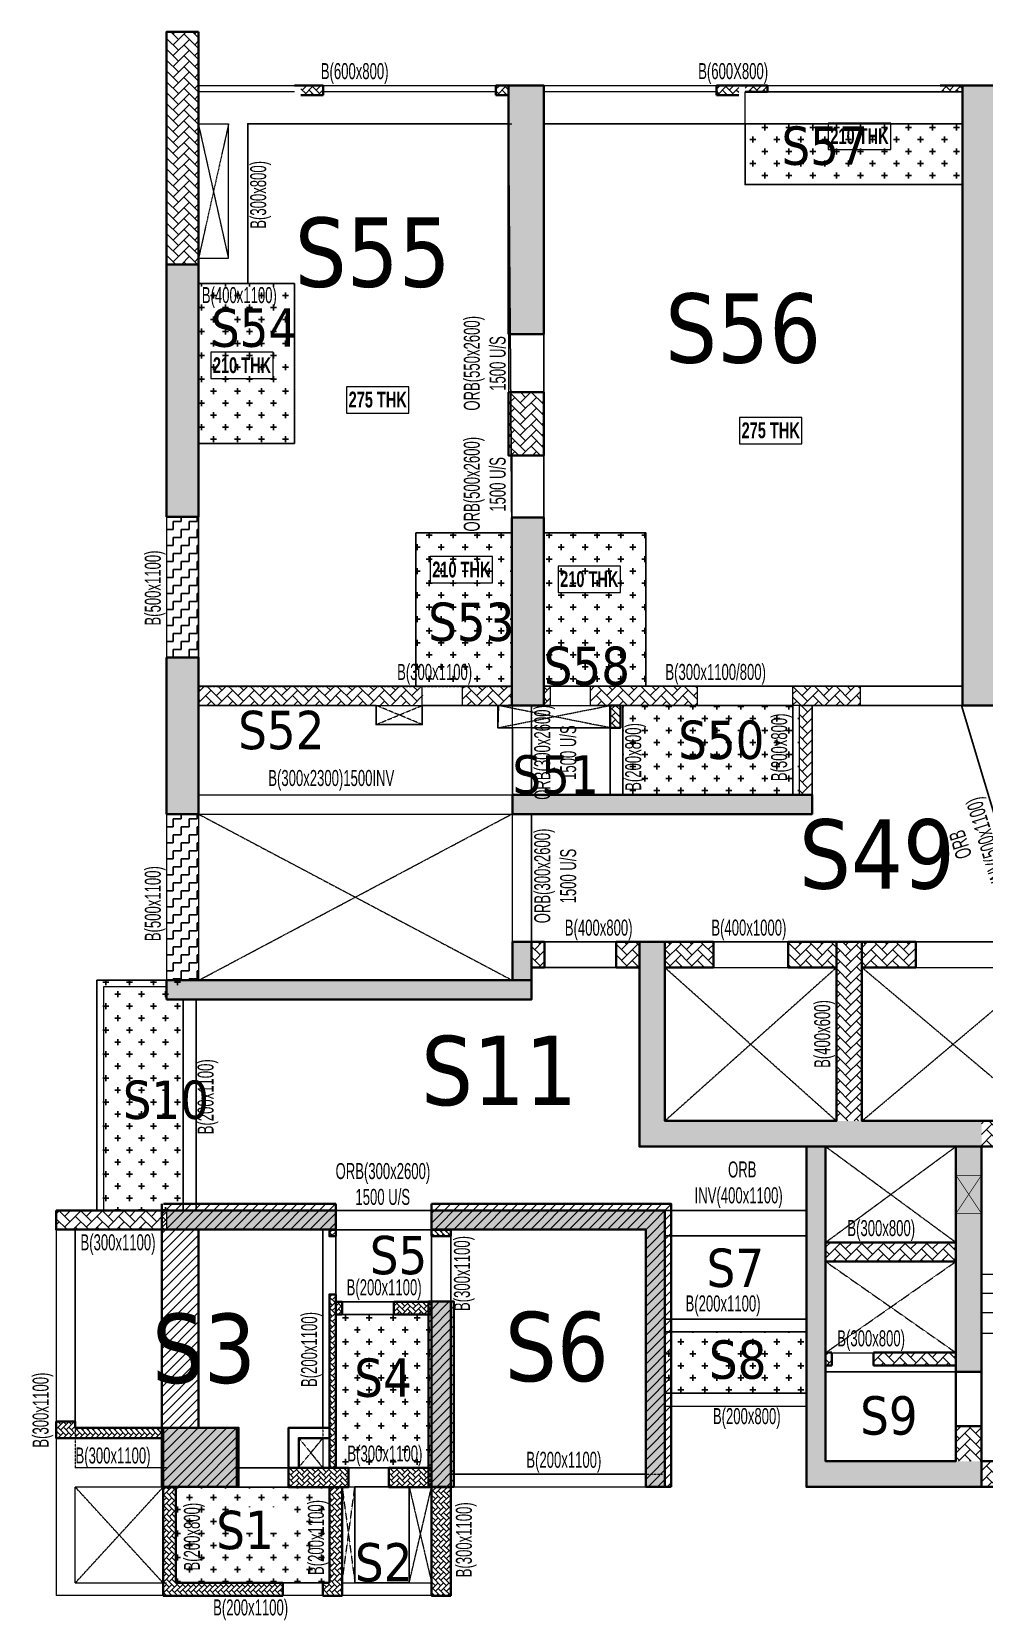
# Model space of a CAD drawing. Header units: millimetres. Extents: x 342 to 67320, y 176 to 26153.
# Drawn here: x 342 to 15246, y 1200 to 26051 of the extents above; entities that cross this region are included whole.
import ezdxf

# ---------------------------------------------------------------- set-up
doc = ezdxf.new("R2010")
doc.units = ezdxf.units.MM
doc.linetypes.add('HIDDEN', pattern=[0.375, 0.25, -0.125])
for name, color, linetype, lineweight in [('A-DETL-MISC', 35, 'Continuous', 15), ('A-FLOR-IDEN', 11, 'Continuous', 9), ('A-HIDD-ABVE', 8, 'HIDDEN', 20), ('S-BEAM', 7, 'Continuous', 18), ('S-BEAM-IDEN', 2, 'Continuous', 9), ('S-COL HATCH', 9, 'Continuous', 0), ('S-COLS', 5, 'Continuous', 35), ('S-WALL', 4, 'Continuous', 18)]:
    doc.layers.add(name, color=color, linetype=linetype, lineweight=lineweight)
for name, color, linetype in [('changes', 7, 'Continuous'), ('S-CUTOUT', 1, 'Continuous'), ('SUNK SLAB', 8, 'Continuous')]:
    doc.layers.add(name, color=color, linetype=linetype)
doc.styles.add('Dim.s & Anno.(Misc.)', font='ARIALN.TTF')
doc.styles.add('Swis721 LtCn BT', font='swisscl.ttf', dxfattribs={"width": 0.9, "height": 233.355162})
doc.styles.add('Swis721 LtCn BT_B', font='', dxfattribs={"width": 0.9, "height": 246.918336})
doc.styles.get('Swis721 LtCn BT_B').set_extended_font_data('Swis721 LtCn BT', bold=True)
pattern_1 = [(0, (-31351735.42, 21120175.75), (187.5, 187.5), [93.75, -281.25]), (90, (-31351688.55, 21120128.87), (-187.5, 187.5), [93.75, -281.25])]
pattern_2 = [(0, (-31351735.42, 21119742.44), (187.5, 187.5), [93.75, -281.25]), (90, (-31351688.55, 21119695.56), (-187.5, 187.5), [93.75, -281.25])]
pattern_3 = [(45, (-31802317.5, 20729084.55), (0, 169.7056275), [360, -120]), (135, (-31802232.65, 20729169.4), (1e-14, 169.7056275), [360, -120])]
pattern_4 = [(45, (-15037.47, -17858.63), (0, 107.76307), [228.6, -76.2]), (135, (-14983.584, -17804.75), (7e-15, 107.76307), [228.6, -76.2])]
pattern_5 = [(45, (-31618808, 20746156.34), (0, 169.7056275), [360, -120]), (135, (-31618723.15, 20746241.2), (1e-14, 169.7056275), [360, -120])]
pattern_6 = [(45, (-31682274.25, 21473233.52), (-75.1300955, 75.1300955), [])]
pattern_7 = [(315, (-31089488.097, 20696426.677), (84.85281374, -1e-14), [180, -60]), (45, (-31089445.67, 20696384.25), (84.85281374, -2e-14), [180, -60])]

# ---------------------------------------------------------------- blocks, each defined once
blk = doc.blocks.new('A$Cbe320e20')
at = {"layer": 'S-COL HATCH'}
h = blk.add_hatch(dxfattribs=at)
h.set_pattern_fill('AR-HBONE', color=256, scale=30)
h.set_pattern_definition(pattern_3)
h.paths.add_polyline_path([(-7796, 17040), (-7296, 17040), (-7296, 13401), (-7796, 13401)])
at = {"layer": 'S-COL HATCH', "transparency": 33554687}
h = blk.add_hatch(color=256, dxfattribs=at)
h.dxf.hatch_style = 1
h.paths.add_polyline_path([(-1896, 16200), (-2446, 16200), (-2446, 12310), (-1896, 12310)])
h = blk.add_hatch(color=256, dxfattribs=at)
h.dxf.hatch_style = 1
h.paths.add_polyline_path([(4654, 6500), (5154, 6500), (5154, 16200), (4654, 16200)])
h = blk.add_hatch(color=256, dxfattribs=at)
h.dxf.hatch_style = 1
h.paths.add_polyline_path([(-7296, 13401), (-7796, 13401), (-7796, 9451), (-7296, 9451)])
at = {"layer": 'S-COL HATCH'}
h = blk.add_hatch(dxfattribs=at)
h.set_pattern_fill('AR-HBONE', color=256, scale=30)
h.set_pattern_definition(pattern_3)
h.paths.add_polyline_path([(-1896, 11400), (-2446, 11400), (-2446, 10410), (-1896, 10410)])
at = {"layer": 'S-COL HATCH', "transparency": 33554687}
h = blk.add_hatch(color=256, dxfattribs=at)
h.dxf.hatch_style = 1
h.paths.add_polyline_path([(-1896, 9200), (-1896, 9200), (-1896, 9300), (-1896, 9440), (-2396, 9440), (-2396, 6500), (-1896, 6500)])
h = blk.add_hatch(color=256, dxfattribs=at)
h.dxf.hatch_style = 1
h.paths.add_polyline_path([(-7796, 4800), (-7296, 4800), (-7296, 7251), (-7796, 7251)])
at = {"layer": 'S-COL HATCH'}
h = blk.add_hatch(dxfattribs=at)
h.set_pattern_fill('AR-HBONE', color=256, scale=30)
h.set_pattern_definition(pattern_3)
h.paths.add_polyline_path([(-3786, 6799), (-7294, 6799), (-7294, 6501), (-3786, 6501)])
h = blk.add_hatch(dxfattribs=at)
h.set_pattern_fill('AR-HBONE', color=256, scale=30)
h.set_pattern_definition(pattern_3)
h.paths.add_polyline_path([(-2396, 6799), (-3166, 6799), (-3166, 6499), (-2615, 6499), (-2615, 6500), (-2396, 6500)])
h = blk.add_hatch(dxfattribs=at)
h.set_pattern_fill('AR-HBONE', color=256, scale=30)
h.set_pattern_definition(pattern_3)
h.paths.add_polyline_path([(-1795, 6800), (-1896, 6800), (-1896, 6500), (-1795, 6500)])
h = blk.add_hatch(dxfattribs=at)
h.set_pattern_fill('AR-HBONE', color=256, scale=30)
h.set_pattern_definition(pattern_3)
h.paths.add_polyline_path([(504, 6800), (-1165, 6800), (-1165, 6500), (504, 6500)])
h = blk.add_hatch(dxfattribs=at)
h.set_pattern_fill('AR-HBONE', color=256, scale=30)
h.set_pattern_definition(pattern_3)
h.paths.add_polyline_path([(2004, 6800), (2004, 6500), (3054, 6500), (3054, 6800)])
h = blk.add_hatch(dxfattribs=at)
h.set_pattern_fill('AR-HBONE', color=256, scale=20)
h.set_pattern_definition([(45, (-31797377.5, 20724184.55), (0, 113.13708499), [240, -80]), (135, (-31797320.93, 20724241.12), (9e-15, 113.13708499), [240, -80])])
h.paths.add_polyline_path([(-696, 6150), (-696, 6500), (-856, 6500), (-856, 6150)])
h = blk.add_hatch(dxfattribs=at)
h.set_pattern_fill('AR-HBONE', color=256, scale=30)
h.set_pattern_definition(pattern_3)
h.paths.add_polyline_path([(2304, 6500), (2104, 6500), (2104, 5100), (2304, 5100)])
at = {"layer": 'S-COL HATCH', "transparency": 33554687}
h = blk.add_hatch(color=256, dxfattribs=at)
h.dxf.hatch_style = 1
h.paths.add_polyline_path([(2304, 5100), (2104, 5100), (-2086, 5100), (-2086, 4800), (2304, 4800)])
h.paths.add_polyline_path([(-2086, 5100), (-2385, 5100), (-2385, 4800), (-2086, 4800)])
h = blk.add_hatch(color=256, dxfattribs=at)
h.dxf.hatch_style = 1
h.paths.add_polyline_path([(-2086, 2800), (-2385, 2800), (-2385, 2200), (-2086, 2200)])
at = {"layer": 'S-COL HATCH'}
h = blk.add_hatch(dxfattribs=at)
h.set_pattern_fill('AR-HBONE', color=256, scale=30)
h.set_pattern_definition(pattern_5)
h.paths.add_polyline_path([(-1885, 2400), (-1885, 2800), (-2085, 2800), (-2085, 2400)])
h = blk.add_hatch(dxfattribs=at)
h.set_pattern_fill('AR-HBONE', color=256, scale=30)
h.set_pattern_definition(pattern_5)
h.paths.add_polyline_path([(-400, 2400), (-400, 2800), (-765, 2800), (-765, 2400), (-676, 2400)])
at = {"layer": 'S-COL HATCH', "transparency": 33554687}
h = blk.add_hatch(color=256, dxfattribs=at)
h.dxf.hatch_style = 1
h.paths.add_polyline_path([(4954, -400), (4954, 0), (0, 0), (0, 2800), (-400, 2800), (-400, -400)])
at = {"layer": 'S-COL HATCH'}
h = blk.add_hatch(dxfattribs=at)
h.set_pattern_fill('AR-HBONE', color=256, scale=30)
h.set_pattern_definition(pattern_5)
h.paths.add_polyline_path([(758, 2400), (758, 2800), (0, 2800), (0, 2400)])
h = blk.add_hatch(dxfattribs=at)
h.set_pattern_fill('AR-HBONE', color=256, scale=30)
h.set_pattern_definition(pattern_5)
h.paths.add_polyline_path([(2684, 2800), (1928, 2800), (1928, 2400), (2684, 2400)])
h = blk.add_hatch(dxfattribs=at)
h.set_pattern_fill('AR-HBONE', color=256, scale=30)
h.set_pattern_definition(pattern_3)
h.paths.add_polyline_path([(2684, 0), (3084, 0), (3084, 2800), (2684, 2800)])
h = blk.add_hatch(dxfattribs=at)
h.set_pattern_fill('AR-HBONE', color=256, scale=30)
h.set_pattern_definition(pattern_5)
h.paths.add_polyline_path([(3925, 2800), (3084, 2800), (3084, 2400), (3925, 2400)])
at = {"layer": 'S-COL HATCH', "transparency": 33554687}
h = blk.add_hatch(color=256, dxfattribs=at)
h.dxf.hatch_style = 1
h.paths.add_polyline_path([(-7796, 2200), (-7796, 1900), (-2086, 1900), (-2086, 2200)])
at = {"layer": 'S-COL HATCH'}
h = blk.add_hatch(dxfattribs=at)
h.set_pattern_fill('AR-HBONE', color=256, scale=30)
h.set_pattern_definition(pattern_3)
h.paths.add_polyline_path([(5934, 0), (4954, 0), (4954, -400), (5934, -400)])
at = {"layer": 'S-COL HATCH', "transparency": 33554687}
h = blk.add_hatch(color=256, dxfattribs=at)
h.dxf.hatch_style = 1
h.paths.add_polyline_path([(2514, -400), (2214, -400), (2214, -5725), (2514, -5725), (4954, -5725), (4954, -5325), (2514, -5325), (2514, -3625), (2514, -3625), (2514, -3625)])
h = blk.add_hatch(color=256, dxfattribs=at)
h.dxf.hatch_style = 1
h.paths.add_polyline_path([(4954, -400), (4554, -400), (4554, -400), (4554, -1900), (4554, -1900), (4554, -2200), (4554, -3925), (4954, -3925)])
at = {"layer": 'S-COL HATCH'}
h = blk.add_hatch(dxfattribs=at)
h.set_pattern_fill('AR-HBONE', color=256, scale=30)
h.set_pattern_definition(pattern_3)
h.paths.add_polyline_path([(-7796, -1400), (-9525, -1400), (-9525, -1700), (-7796, -1700)])
at = {"layer": 'S-COL HATCH', "transparency": 33554687}
h = blk.add_hatch(dxfattribs=at)
h.set_pattern_fill('ANSI31', color=256, scale=850)
h.set_pattern_definition(pattern_6)
h.paths.add_polyline_path([(-5150, -1299), (-7296, -1299), (-7296, -1303), (-7871, -1303), (-7871, -4800), (-7296, -4800), (-7296, -1699), (-5150, -1699)])
h = blk.add_hatch(color=256, dxfattribs=at)
h.dxf.hatch_style = 1
h.paths.add_polyline_path([(-5150, -1400), (-7796, -1400), (-7796, -1700), (-5150, -1700)])
h = blk.add_hatch(dxfattribs=at)
h.set_pattern_fill('ANSI31', color=256, scale=850)
h.set_pattern_definition(pattern_6)
h.paths.add_polyline_path([(100, -1299), (-3650, -1299), (-3650, -1699), (-300, -1699), (-300, -5724), (100, -5724)])
h = blk.add_hatch(color=256, dxfattribs=at)
h.dxf.hatch_style = 1
h.paths.add_polyline_path([(0, -1400), (-3650, -1400), (-3650, -1700), (-300, -1700), (-300, -5725), (0, -5725)])
at = {"layer": 'S-COL HATCH'}
h = blk.add_hatch(dxfattribs=at)
h.set_pattern_fill('AR-HBONE', color=256, scale=30)
h.set_pattern_definition(pattern_3)
h.paths.add_polyline_path([(2514, -1900), (2514, -2200), (4554, -2200), (4554, -1900)])
at = {"layer": 'S-COL HATCH', "transparency": 33554687}
h = blk.add_hatch(dxfattribs=at)
h.set_pattern_fill('ANSI31', color=256, scale=850)
h.set_pattern_definition(pattern_6)
h.paths.add_polyline_path([(-3300, -2827), (-3696, -2827), (-3696, -5724), (-3300, -5724)])
h = blk.add_hatch(color=256, dxfattribs=at)
h.dxf.hatch_style = 1
h.paths.add_polyline_path([(-3350, -2827), (-3650, -2827), (-3650, -5725), (-3350, -5725)])
at = {"layer": 'S-COL HATCH'}
h = blk.add_hatch(dxfattribs=at)
h.set_pattern_fill('AR-HBONE', color=256, scale=30)
h.set_pattern_definition(pattern_3)
h.paths.add_polyline_path([(2614, -3625), (2514, -3625), (2514, -3825), (2614, -3825)])
h = blk.add_hatch(dxfattribs=at)
h.set_pattern_fill('AR-HBONE', color=256, scale=30)
h.set_pattern_definition(pattern_3)
h.paths.add_polyline_path([(3264, -3625), (3264, -3825), (4554, -3825), (4554, -3625)])
at = {"layer": 'S-COL HATCH', "transparency": 33554687}
h = blk.add_hatch(dxfattribs=at)
h.set_pattern_fill('ANSI31', color=256, scale=850)
h.set_pattern_definition(pattern_6)
h.paths.add_polyline_path([(-7871, -4800), (-7871, -5724), (-6671, -5724), (-6671, -4800)])
h = blk.add_hatch(color=256, dxfattribs=at)
h.dxf.hatch_style = 1
h.paths.add_polyline_path([(-6700, -4800), (-7850, -4800), (-7850, -5725), (-6700, -5725)])
at = {"layer": 'S-COL HATCH'}
h = blk.add_hatch(dxfattribs=at)
h.set_pattern_fill('AR-HBONE', color=256, scale=30)
h.set_pattern_definition(pattern_3)
h.paths.add_polyline_path([(4954, -4775), (4554, -4775), (4554, -5325), (4954, -5325)])
h = blk.add_hatch(dxfattribs=at)
h.set_pattern_fill('AR-HBONE', color=256, scale=30)
h.set_pattern_definition(pattern_3)
h.paths.add_polyline_path([(4954, -5325), (12554, -5325), (12554, -5725), (4954, -5725)])
at = {"layer": 'S-WALL'}
h = blk.add_hatch(dxfattribs=at)
h.set_pattern_fill('FP_1', color=1, style=0, pattern_type=2)
h.set_pattern_definition(pattern_4)
h.paths.add_polyline_path([(-5695, 16050), (-5345, 16050), (-5345, 16200), (-5695, 16200)])
h = blk.add_hatch(dxfattribs=at)
h.set_pattern_fill('FP_1', color=1, style=0, pattern_type=2)
h.set_pattern_definition(pattern_4)
h.paths.add_polyline_path([(-5695, 16050), (-5345, 16050), (-5345, 16200), (-5695, 16200)])
h = blk.add_hatch(dxfattribs=at)
h.set_pattern_fill('FP_1', color=1, style=0, pattern_type=2)
h.set_pattern_definition(pattern_4)
h.paths.add_polyline_path([(-2445, 16050), (-2445, 16200), (-2645, 16200), (-2645, 16050)])
h = blk.add_hatch(dxfattribs=at)
h.set_pattern_fill('FP_1', color=1, style=0, pattern_type=2)
h.set_pattern_definition(pattern_4)
h.paths.add_polyline_path([(-2445, 16050), (-2445, 16200), (-2645, 16200), (-2645, 16050)])
h = blk.add_hatch(dxfattribs=at)
h.set_pattern_fill('FP_1', color=1, style=0, pattern_type=2)
h.set_pattern_definition(pattern_4)
h.paths.add_polyline_path([(1155, 16050), (1155, 16200), (805, 16200), (805, 16050)])
h = blk.add_hatch(dxfattribs=at)
h.set_pattern_fill('FP_1', color=1, style=0, pattern_type=2)
h.set_pattern_definition(pattern_4)
h.paths.add_polyline_path([(1155, 16050), (1155, 16200), (805, 16200), (805, 16050)])
h = blk.add_hatch(dxfattribs=at)
h.set_pattern_fill('FP_1', color=1, style=0, pattern_type=2)
h.set_pattern_definition(pattern_4)
h.paths.add_polyline_path([(1605, 16100), (1605, 16200), (1255, 16200), (1255, 16100)])
h = blk.add_hatch(dxfattribs=at)
h.set_pattern_fill('FP_1', color=1, style=0, pattern_type=2)
h.set_pattern_definition(pattern_4)
h.paths.add_polyline_path([(1605, 16100), (1605, 16200), (1255, 16200), (1255, 16100)])
h = blk.add_hatch(dxfattribs=at)
h.set_pattern_fill('FP_1', color=1, style=0, pattern_type=2)
h.set_pattern_definition(pattern_4)
h.paths.add_polyline_path([(4655, 16100), (4655, 16200), (4305, 16200), (4305, 16100)])
h = blk.add_hatch(dxfattribs=at)
h.set_pattern_fill('FP_1', color=1, style=0, pattern_type=2)
h.set_pattern_definition(pattern_4)
h.paths.add_polyline_path([(4655, 16100), (4655, 16200), (4305, 16200), (4305, 16100)])
at = {"layer": 'S-BEAM', "color": 5}
for points in [[(-3796, 6801), (-7294, 6801), (-7294, 6501), (-3796, 6501)], [(-1896, 6800), (-1795, 6800), (-1795, 6500), (-1896, 6500)], [(-1165, 6800), (504, 6800), (504, 6500), (-1165, 6500)]]:
    blk.add_lwpolyline(points, close=True, dxfattribs=at)
at = {"layer": 'S-BEAM', "color": 5, "elevation": 0}
for points in [[(-3166, 6800), (-2396, 6800), (-2396, 6499), (-3166, 6499)], [(2004, 6800), (3054, 6800), (3054, 6500), (2004, 6500)], [(2104, 6500), (2304, 6500), (2304, 5100), (2104, 5100)]]:
    blk.add_lwpolyline(points, close=True, dxfattribs=at)
at = {"layer": 'S-COL HATCH', "transparency": 33554687}
blk.add_line((-7796, -1400), (-7796, -1700), dxfattribs=at)
at = {"layer": 'S-COLS'}
for p, q in [((-7296, 17040), (-7296, 17040)), ((-7296, 13401), (-7796, 13401)), ((-2385, 4800), (-2385, 5100)), ((-1885, 2800), (-2086, 2800)), ((-1885, 2400), (-1885, 2800)), ((-765, 2800), (-765, 2400)), ((-765, 2800), (-400, 2800)), ((0, 2800), (758, 2800)), ((758, 2400), (758, 2800)), ((1928, 2800), (1928, 2400)), ((1928, 2800), (2684, 2800)), ((3084, 2800), (3925, 2800)), ((3925, 2400), (3925, 2800)), ((-1885, 2400), (-2086, 2400)), ((-765, 2400), (-400, 2400)), ((758, 2400), (0, 2400)), ((1928, 2400), (2684, 2400)), ((3084, 2400), (3925, 2400)), ((-5150, -1299), (-5150, -1699)), ((-3650, -1299), (-3650, -1699)), ((0, -1400), (-3650, -1400)), ((-3650, -1400), (-3650, -1700)), ((0, -1400), (0, -5725)), ((-3650, -1700), (-300, -1700)), ((-300, -1700), (-300, -5725)), ((4554, -3925), (4954, -3925)), ((4554, -4775), (4954, -4775)), ((-3700, -5724), (-3300, -5724)), ((-300, -5724), (100, -5724)), ((0, -5725), (-300, -5725))]:
    blk.add_line(p, q, dxfattribs=at)
for points in [[(-7296, 17040), (-7296, 9451), (-7796, 9451), (-7796, 17040)], [(-2446, 16200), (-1896, 16200), (-1896, 12310), (-2446, 12310)], [(-2446, 11400), (-1896, 11400), (-1896, 10410), (-2446, 10410)], [(-7796, 7251), (-7296, 7251), (-7296, 4800), (-7796, 4800)], [(-7796, 1900), (-2086, 1900), (-2086, 2200), (-7796, 2200)], [(4554, -1900), (2514, -1900), (2514, -2200), (4554, -2200)], [(-7850, -5725), (-6700, -5725), (-6700, -4800), (-7850, -4800)]]:
    blk.add_lwpolyline(points, close=True, dxfattribs=at)
at = {"layer": 'S-COLS', "elevation": 0}
for points in [[(4654, 6500), (5154, 6500), (5154, 16200), (4654, 16200)], [(-856, 6500), (-696, 6500), (-696, 6150), (-856, 6150)], [(-9525, -1400), (-5150, -1400), (-5150, -1700), (-9525, -1700)], [(-3650, -2827), (-3350, -2827), (-3350, -5725), (-3650, -5725)], [(-7871, -5724), (-6671, -5724), (-6671, -4800), (-7871, -4800)]]:
    blk.add_lwpolyline(points, close=True, dxfattribs=at)
at = {"layer": 'S-COLS'}
for points in [[(-2396, 6500), (-2396, 9440), (-1896, 9440), (-1896, 6500), (-2446, 6500)], [(10754, -400), (-400, -400), (-400, 2800), (0, 2800), (0, 0), (2684, 0), (2684, 2800)], [(2684, 2800), (3084, 2800)], [(3084, 2800), (3084, 0), (5934, 0), (5934, 2800)], [(2214, -400), (2214, -5725), (2514, -5725)], [(2514, -5325), (2514, -400)], [(4554, -400), (4554, -5325)], [(4554, -5725), (4954, -5725), (4954, -400)], [(-7871, -1299), (-7871, -4800), (-7296, -4800), (-7296, -1699), (-5150, -1699)], [(-5150, -1299), (-7846, -1299)], [(100, -5724), (100, -1299), (-3650, -1299)], [(-3650, -1699), (-300, -1699), (-300, -5724)], [(-3300, -5724), (-3300, -2827), (-3700, -2827), (-3700, -5724)], [(2614, -3625), (2514, -3625)], [(2614, -3825), (2614, -3625)], [(3264, -3625), (3264, -3825)], [(4554, -3625), (3264, -3625)], [(2514, -3825), (2614, -3825)], [(3264, -3825), (4554, -3825)], [(4554, -5325), (2514, -5325)], [(12554, -5325), (4954, -5325), (4954, -5725), (15254, -5725)], [(2514, -5725), (4554, -5725)]]:
    blk.add_lwpolyline(points, dxfattribs=at)
at = {"layer": 'S-COLS', "elevation": 0}
blk.add_lwpolyline([(-2385, 4800), (2304, 4800), (2304, 5100), (-2385, 5100)], dxfattribs=at)
at = {"layer": 'S-COLS', "color": 5}
blk.add_lwpolyline([(-2385, 2800), (-2086, 2800), (-2086, 2200), (-2385, 2200)], close=True, dxfattribs=at)
at = {"layer": 'S-CUTOUT', "const_width": 10, "elevation": 0}
blk.add_lwpolyline([(4954, -849), (4954, -1449), (4554, -1449), (4554, -849)], close=True, dxfattribs=at)
for points in [[(4954, -849), (4554, -1449)], [(4954, -1449), (4554, -849)]]:
    blk.add_lwpolyline(points, dxfattribs=at)
at = {"layer": 'S-WALL', "color": 7}
for p, q in [((-7295, 16200), (-5795, 16200)), ((-5345, 16200), (-2645, 16200)), ((-1895, 16200), (805, 16200)), ((1605, 16200), (4305, 16200)), ((-5795, 16100), (-7295, 16100)), ((-2645, 16100), (-5345, 16100)), ((805, 16100), (-1895, 16100)), ((4654, 16100), (1605, 16100)), ((-8885, 2200), (-7795, 2200)), ((-8885, -1400), (-8885, 2200)), ((-7795, 2100), (-8785, 2100)), ((-8785, 2100), (-8785, -1400))]:
    blk.add_line(p, q, dxfattribs=at)
at = {"layer": 'S-WALL', "color": 5, "lineweight": 35}
for p, q in [((-5345, 16200), (-5795, 16200)), ((-5345, 16050), (-5345, 16200)), ((-2645, 16200), (-2645, 16050)), ((805, 16200), (805, 16050)), ((1605, 16100), (1605, 16200)), ((-5695, 16050), (-5345, 16050)), ((-2645, 16050), (-2445, 16050)), ((805, 16050), (1155, 16050)), ((1255, 16100), (1605, 16100))]:
    blk.add_line(p, q, dxfattribs=at)
at = {"layer": 'S-WALL', "lineweight": 35}
for p, q in [((-1895, 16200), (-2645, 16200)), ((1605, 16200), (805, 16200)), ((5155, 16200), (4305, 16200))]:
    blk.add_line(p, q, dxfattribs=at)

msp = doc.modelspace()

# ---------------------------------------------------------------- hatches: boundary and pattern name
at = {"layer": 'S-COL HATCH'}
h = msp.add_hatch(dxfattribs=at)
h.set_pattern_fill('AR-HBONE', color=256, scale=15, angle=-90)
h.set_pattern_definition([(315, (21106963.677, 31373786.636), (84.85281374, -2e-14), [180, -60]), (45, (21107006.1, 31373744.21), (84.85281374, -2e-14), [180, -60])])
h.paths.add_polyline_path([(4999, 7308), (4999, 7208), (5099, 7208), (5099, 7308)])
h = msp.add_hatch(dxfattribs=at)
h.set_pattern_fill('AR-HBONE', color=256, scale=15, angle=-90)
h.set_pattern_definition([(315, (21108663.72, 31378256.615), (84.85281374, -2e-14), [180, -60]), (45, (21108706.144, 31378214.19), (84.85281374, -2e-14), [180, -60])])
h.paths.add_polyline_path([(6899, 7308), (6599, 7308), (6599, 7208), (6899, 7208)])
h = msp.add_hatch(dxfattribs=at)
h.set_pattern_fill('AR-HBONE', color=256, scale=15, angle=-90)
h.set_pattern_definition([(315, (21106963.677, 31372776.65), (84.85281374, -2e-14), [180, -60]), (45, (21107006.1, 31372734.22), (84.85281374, -2e-14), [180, -60])])
h.paths.add_polyline_path([(4999, 6298), (4999, 3583), (5099, 3583), (5099, 6298)])
h = msp.add_hatch(dxfattribs=at)
h.set_pattern_fill('AR-HBONE', color=256, scale=15)
h.set_pattern_definition([(45, (-31361294.15, 21107946.16), (0, 84.85281374), [180, -60]), (135, (-31361251.725, 21107988.59), (7e-15, 84.85281374), [180, -60])])
h.paths.add_polyline_path([(5099, 5981), (5199, 5981), (5199, 6181), (5099, 6181)])
h = msp.add_hatch(dxfattribs=at)
h.set_pattern_fill('AR-HBONE', color=256, scale=15)
h.set_pattern_definition([(45, (-31360384.146, 21107946.16), (0, 84.85281374), [180, -60]), (135, (-31360341.72, 21107988.59), (7e-15, 84.85281374), [180, -60])])
h.paths.add_polyline_path([(6599, 5981), (6599, 6181), (6009, 6181), (6009, 5981)])
h = msp.add_hatch(dxfattribs=at)
h.set_pattern_fill('AR-HBONE', color=256, scale=15, angle=-90)
h.set_pattern_definition(pattern_7)
h.paths.add_polyline_path([(724, 4308), (924, 4308), (1024, 4308), (1024, 4208), (2399, 4208), (2399, 4048), (724, 4048)])
h = msp.add_hatch(dxfattribs=at)
h.set_pattern_fill('AR-HBONE', color=256, scale=15)
h.set_pattern_definition([(45, (-31361784.15, 21105348.35), (0, 84.85281374), [180, -60]), (135, (-31361741.725, 21105390.78), (7e-15, 84.85281374), [180, -60])])
h.paths.add_polyline_path([(5299, 3283), (5299, 3583), (4359, 3583), (4359, 3283)])
h = msp.add_hatch(dxfattribs=at)
h.set_pattern_fill('AR-HBONE', color=256, scale=15)
h.set_pattern_definition([(45, (-31360384.146, 21105348.35), (0, 84.85281374), [180, -60]), (135, (-31360341.72, 21105390.78), (7e-15, 84.85281374), [180, -60])])
h.paths.add_polyline_path([(6599, 3283), (6599, 3583), (5929, 3583), (5929, 3283)])
h = msp.add_hatch(dxfattribs=at)
h.set_pattern_fill('AR-HBONE', color=256, scale=15, angle=-90)
h.set_pattern_definition(pattern_7)
edge = h.paths.add_edge_path()
edge.add_line((2599, 3283), (2599, 1783))
edge.add_line((2599, 1783), (4269, 1783))
edge.add_line((4269, 1783), (4269, 1583))
edge.add_line((4269, 1583), (2399, 1583))
edge.add_line((2399, 1583), (2399, 3283))
edge.add_line((2399, 3283), (2599, 3283))
h = msp.add_hatch(dxfattribs=at)
h.set_pattern_fill('AR-HBONE', color=256, scale=15, angle=-90)
h.set_pattern_definition(pattern_7)
h.paths.add_polyline_path([(4999, 1783), (4899, 1783), (4899, 1583), (5199, 1583), (5199, 3283), (4999, 3283)])
h = msp.add_hatch(dxfattribs=at)
h.set_pattern_fill('AR-HBONE', color=256, scale=15, angle=-90)
h.set_pattern_definition([(315, (21108663.72, 31372631.43), (84.85281374, -2e-14), [180, -60]), (45, (21108706.144, 31372589), (84.85281374, -2e-14), [180, -60])])
h.paths.add_polyline_path([(6599, 1583), (6899, 1583), (6899, 3283), (6599, 3283)])
at = {"layer": 'SUNK SLAB'}
h = msp.add_hatch(dxfattribs=at)
h.set_pattern_fill('CROSS', color=8, scale=750, style=0)
h.set_pattern_definition(pattern_1)
h.paths.add_polyline_path([(11503, 24611), (11503, 23661), (14903, 23661), (14903, 24611)])
h = msp.add_hatch(dxfattribs=at)
h.set_pattern_fill('CROSS', color=8, scale=750, style=0)
h.set_pattern_definition(pattern_1)
h.paths.add_polyline_path([(2953, 19611), (4453, 19611), (4453, 22111), (2953, 22111)])
h = msp.add_hatch(dxfattribs=at)
h.set_pattern_fill('ZIGZAG', color=8, scale=1000, style=0)
h.set_pattern_definition([(0, (-31792068.99, 20733512), (125, 125), [125, -125]), (90, (-31791943.99, 20733512), (-125, 125), [125, -125])])
h.paths.add_polyline_path([(2953, 18461), (2453, 18461), (2453, 16261), (2953, 16261)])
h = msp.add_hatch(dxfattribs=at)
h.set_pattern_fill('CROSS', color=8, scale=750, style=0)
h.set_pattern_definition(pattern_1)
h.paths.add_polyline_path([(7853, 18211), (6353, 18211), (6353, 15811), (7853, 15811)])
h = msp.add_hatch(dxfattribs=at)
h.set_pattern_fill('CROSS', color=8, scale=750, style=0)
h.set_pattern_definition(pattern_1)
h.paths.add_polyline_path([(9953, 18211), (8353, 18211), (8353, 15811), (9953, 15811)])
h = msp.add_hatch(dxfattribs=at)
h.set_pattern_fill('CROSS', color=8, scale=750, style=0)
h.set_pattern_definition(pattern_2)
h.paths.add_polyline_path([(9593, 15511), (9593, 14111), (12353, 14111), (12353, 15511)])
h.paths.add_polyline_path([(10020, 14112), (10020, 15386), (9492, 15386), (9492, 14112)], flags=9)
h = msp.add_hatch(dxfattribs=at)
h.set_pattern_fill('ZIGZAG', color=8, scale=1000, style=0)
h.set_pattern_definition([(0, (-31792068.97, 20728861.47), (125, 125), [125, -125]), (90, (-31791943.97, 20728861.47), (-125, 125), [125, -125])])
h.paths.add_polyline_path([(2953, 13811), (2453, 13811), (2453, 11211), (2953, 11211)])
h = msp.add_hatch(dxfattribs=at)
h.set_pattern_fill('CROSS', color=8, scale=750, style=0)
h.set_pattern_definition(pattern_2)
h.paths.add_polyline_path([(2713, 11211), (1363, 11211), (1363, 7611), (2713, 7611)])
h = msp.add_hatch(dxfattribs=at)
h.set_pattern_fill('CROSS', color=8, scale=750, style=0)
h.set_pattern_definition(pattern_2)
h.paths.add_polyline_path([(6598, 5983), (5098, 5983), (5098, 3583), (6598, 3583)])
h.paths.add_polyline_path([(5219, 3541), (6617, 3541), (6617, 4068), (5219, 4068)], flags=9)
h = msp.add_hatch(dxfattribs=at)
h.set_pattern_fill('CROSS', color=8, scale=750, style=0)
h.set_pattern_definition(pattern_2)
h.paths.add_polyline_path([(12463, 4751), (12463, 5711), (10248, 5711), (10248, 4751)])
h = msp.add_hatch(dxfattribs=at)
h.set_pattern_fill('CROSS', color=8, scale=750, style=0)
h.set_pattern_definition(pattern_2)
h.paths.add_polyline_path([(4998, 1784), (4998, 3285), (2598, 3283), (2598, 1783)])
h.paths.add_polyline_path([(3432, 2557), (3432, 2968), (4409, 2968), (4409, 2557)], flags=0)
h.paths.add_polyline_path([(3061, 1914), (3061, 3187), (2534, 3187), (2534, 1914)], flags=9)
h.paths.add_polyline_path([(5056, 1907), (5056, 3181), (4529, 3181), (4529, 1907)], flags=9)
h.paths.add_polyline_path([(3386, 2504), (4436, 2504), (4436, 3022), (3386, 3022)], flags=24)

# ---------------------------------------------------------------- linework, layer by layer
at = {"layer": 'A-DETL-MISC', "elevation": 0}
for points in [[(17203, 6611), (15203, 6611)], [(17203, 6311), (15203, 6311)], [(17203, 6011), (15203, 6011)], [(17203, 5685), (15203, 5685)]]:
    msp.add_lwpolyline(points, dxfattribs=at)
at = {"layer": 'A-FLOR-IDEN', "color": 8, "elevation": 0, "flags": 128}
for points in [[(12805, 24619), (12805, 24207), (13783, 24207), (13783, 24619)], [(3143, 21036), (3143, 20624), (4120, 20624), (4120, 21036)], [(5267, 20498), (5267, 20086), (6244, 20086), (6244, 20498)], [(11416, 20017), (11416, 19605), (12393, 19605), (12393, 20017)], [(6576, 17839), (6576, 17427), (7554, 17427), (7554, 17839)], [(8577, 17689), (8577, 17277), (9555, 17277), (9555, 17689)]]:
    msp.add_lwpolyline(points, close=True, dxfattribs=at)
at = {"layer": 'A-HIDD-ABVE', "linetype": 'HIDDEN'}
for p, q in [((3423, 24611), (2953, 22511)), ((3423, 22511), (2953, 24611)), ((5729, 15212), (6453, 15512)), ((6453, 15212), (5729, 15512)), ((9393, 15161), (7633, 15512)), ((7633, 15161), (9393, 15511)), ((2953, 13811), (7863, 11211)), ((2953, 11211), (7851, 13811, 0)), ((10248, 11411), (12933, 9011)), ((10248, 9011), (12933, 11411)), ((13333, 11411), (16183, 9011)), ((13333, 9011), (16183, 11411)), ((12763, 8611, 0), (14803, 7111)), ((12763, 7111), (14803, 8611)), ((12763, 6811), (14803, 5385)), ((12763, 5385), (14802, 6811)), ((4518, 4051), (4898, 3585)), ((4518, 3585), (4898, 4051)), ((2398, 1783), (1023, 3283)), ((1023, 1783), (2398, 3283)), ((5198, 3285), (5399, 1785)), ((5198, 1785), (5398, 3285)), ((6248, 3285), (6599, 1785)), ((6248, 1785), (6598, 3285))]:
    msp.add_line(p, q, dxfattribs=at)
at = {"layer": 'changes', "color": 1, "elevation": 0}
for points in [[(6353, 15812), (2953, 15810), (2953, 19611), (4453, 19611), (4453, 22111), (3723, 22111), (3723, 24611), (7803, 24611), (7853, 18211), (6353, 18211)], [(9953, 15811), (14903, 15811), (14903, 23661), (11503, 23661), (11503, 24611), (8353, 24611), (8353, 18211), (9953, 18211)], [(11503, 24611), (14903, 24611), (14903, 23661), (11503, 23661)], [(2953, 22111), (4453, 22111), (4453, 19611), (2953, 19611)], [(6353, 18211), (7853, 18211), (7853, 15811), (6353, 15811)], [(8353, 18211), (9953, 18211), (9953, 15811), (8353, 15811)], [(7644, 15509), (7633, 15161), (7863, 15161), (7863, 14109), (2953, 14111), (2954, 15512), (5729, 15510), (5729, 15212), (6453, 15212), (6453, 15512)], [(8163, 13811), (8163, 11811), (16002, 11811), (14892, 15511), (12553, 15511), (12553, 13811)], [(9593, 15511), (12253, 15511), (12253, 14111), (9593, 14111)], [(8163, 15161), (9393, 15161), (9393, 14111), (8163, 14111)], [(2453, 11211), (2453, 10911), (2713, 10911), (2713, 7611), (1363, 7611), (1363, 11211)], [(2913, 10911), (2913, 7611), (12463, 7611), (12463, 8611), (9849, 8611), (9848, 11411), (8163, 11411), (8163, 10911)], [(5099, 7308), (6599, 7308), (6599, 6183), (5099, 6183)], [(6898, 7311), (9949, 7311), (9949, 3485), (6898, 3485)], [(10249, 7211), (12463, 7211), (12463, 5911), (10249, 5911)], [(5099, 5981), (6599, 5981), (6599, 3583), (5099, 3583)], [(10249, 5711), (12463, 5711), (12463, 4751), (10249, 4751)], [(12763, 5085), (14803, 5085), (14803, 3685), (12763, 3685)], [(2604, 3283), (4998, 3283), (4998, 1785), (2604, 1785)], [(5398, 3285), (6248, 3285), (6248, 1785), (5398, 1785)]]:
    msp.add_lwpolyline(points, close=True, dxfattribs=at)
msp.add_lwpolyline([(4359, 3583), (3549, 3583), (3549, 4210), (1024, 4210), (1024, 7311), (4898, 7311), (4898, 4208), (4359, 4208), (4359, 3583)], dxfattribs=at)
at = {"layer": 'S-BEAM'}
for p, q in [((2953, 25211), (8353, 25211)), ((8353, 25211), (14903, 25211, 0)), ((2953, 24611), (3423, 24611)), ((3423, 22511), (3423, 24611)), ((2953, 22511), (3423, 22511)), ((7803, 21321), (7803, 20411)), ((8353, 21321), (8353, 20411)), ((7853, 19421), (7853, 18451)), ((8353, 19421), (8353, 18511)), ((2453, 18461), (2453, 16261)), ((7863, 14111, 0), (7863, 15511)), ((8163, 14111, 0), (8163, 15511)), ((8353, 15511), (9393, 15511)), ((9393, 15511), (9393, 14111)), ((9593, 15511), (12253, 15511, 0)), ((9593, 15511), (9593, 14111)), ((13303, 15511, 0), (14903, 15511, 0)), ((14892, 15511, 0), (16002, 11811, 0)), ((2453, 14711), (2453, 11211)), ((2953, 14711), (2953, 11211)), ((2953, 13811, 0), (7851, 13811, 0)), ((7863, 11811), (7863, 13811, 0)), ((8163, 13811), (8163, 11811)), ((2713, 11211), (1363, 11211)), ((1363, 7611), (1363, 11211)), ((10248, 11411), (12933, 11411)), ((13333, 11411), (16183, 11411)), ((2713, 7611), (2713, 10911)), ((10248, 7611), (12463, 7611, 0)), ((723, 7311), (723, 1585)), ((10248, 7211), (12463, 7211, 0)), ((5098, 5983), (6598, 5983)), ((5098, 5983), (5098, 3583)), ((10248, 5711), (12463, 5711)), ((12863, 5385), (13513, 5385)), ((10248, 4751), (12463, 4751)), ((10248, 4551), (12463, 4551)), ((4518, 4051), (4898, 4051)), ((4518, 4051), (4518, 3583)), ((4898, 4051), (4898, 3583)), ((2453, 3583), (1023, 3583)), ((3523, 3583), (6598, 3583)), ((2604, 3283), (1023, 3283)), ((1023, 1783), (1023, 3283)), ((2399, 3283, 0), (2399, 1783, 0)), ((2598, 3283), (4998, 3285)), ((2599, 3283, 0), (2599, 1783, 0)), ((4998, 3285), (4998, 1785)), ((5198, 3285), (5398, 3285)), ((5198, 3285), (5198, 1785)), ((5398, 3285), (5399, 1785)), ((6179, 3285), (6598, 3285)), ((6248, 1785), (6248, 3285)), ((6598, 3285), (6599, 1785)), ((6898, 3285), (6898, 1585)), ((6899, 3285), (10214, 3285)), ((1021, 1783), (2453, 1783)), ((2653, 1783), (4998, 1784)), ((5198, 1785), (6598, 1785)), ((6898, 1585), (723, 1585))]:
    msp.add_line(p, q, dxfattribs=at)
at = {"layer": 'S-BEAM', "linetype": 'HIDDEN'}
for p, q in [((3723, 24611), (7853, 24611)), ((3723, 22111), (3723, 24611)), ((8353, 24611), (14903, 24611, 0)), ((3723, 22411), (3723, 22411)), ((2953, 18461), (2953, 16261)), ((2953, 15810), (7853, 15810)), ((8353, 15811), (14903, 15811, 0)), ((2953, 15512), (7853, 15509)), ((8163, 15511), (8163, 15161)), ((12253, 15511, 0), (12253, 14111, 0)), ((12553, 15511, 0), (12553, 14111, 0)), ((2953, 14111, 0), (7863, 14111, 0)), ((8163, 11811), (10923, 11811)), ((10923, 11811), (12933, 11811)), ((13333, 11811), (16183, 11811)), ((8163, 11411), (9848, 11411)), ((2913, 7611), (2913, 10911)), ((5098, 7610), (6598, 7611)), ((1023, 7311), (1023, 3583)), ((4898, 7311), (4898, 4051)), ((5098, 7311), (5098, 6183)), ((5098, 7311), (6598, 7311)), ((6598, 7311), (6598, 6183)), ((6898, 7311), (6899, 6183)), ((5098, 6183), (6598, 6183)), ((10248, 5911), (12463, 5911)), ((12763, 5085), (14803, 5085)), ((6899, 3485), (10214, 3485)), ((5398, 3285), (6248, 3285))]:
    msp.add_line(p, q, dxfattribs=at)
at = {"layer": 'S-BEAM', "elevation": 0}
for points in [[(11503, 25111), (14903, 25111), (14903, 23661), (11503, 23661)], [(2953, 22111), (4453, 22111), (4453, 19611), (2953, 19611)], [(6353, 18211), (7853, 18211), (7853, 15811), (6353, 15811)], [(8353, 18211), (9953, 18211), (9953, 15811), (8353, 15811)], [(5729, 15512), (6453, 15512), (6453, 15212), (5729, 15212)], [(7633, 15511), (9393, 15511), (9393, 15161), (7633, 15161)]]:
    msp.add_lwpolyline(points, close=True, dxfattribs=at)
at = {"layer": 'S-COLS', "elevation": 0}
for points in [[(5099, 7308), (5099, 7208), (4999, 7208), (4999, 7308)], [(6899, 7208), (6899, 7308), (6599, 7308), (6599, 7208)], [(5099, 6298), (5099, 3583), (4999, 3583), (4999, 6298)], [(5099, 6181), (5199, 6181), (5199, 5981), (5099, 5981)], [(6009, 6181), (6599, 6181), (6599, 5981), (6009, 5981)], [(724, 4308), (924, 4308), (1024, 4308), (1024, 4208), (2399, 4208), (2399, 4048), (724, 4048)], [(4359, 3583), (5299, 3583), (5299, 3283), (4359, 3283)], [(5929, 3583), (6599, 3583), (6599, 3283), (5929, 3283)], [(4999, 1783), (4899, 1783), (4899, 1583), (5199, 1583), (5199, 3283), (4999, 3283)], [(6899, 1583), (6899, 3283), (6599, 3283), (6599, 1583)]]:
    msp.add_lwpolyline(points, close=True, dxfattribs=at)
for points in [[(4999, 4208), (4359, 4208), (4359, 3583), (4519, 3583), (4519, 4048), (4999, 4048), (4999, 4208)], [(2599, 3283), (2599, 1783), (4269, 1783), (4269, 1583), (2399, 1583), (2399, 3283), (2599, 3283)]]:
    msp.add_lwpolyline(points, dxfattribs=at)

# ---------------------------------------------------------------- block references
at = {"layer": 'S-COLS'}
msp.add_blockref('A$Cbe320e20', (10249, 9011), dxfattribs=at)

# ---------------------------------------------------------------- texts
at = {"layer": 'A-FLOR-IDEN', "color": 1, "char_height": 246.9, "width": 1155, "attachment_point": 2, "line_spacing_factor": 0.964267, "style": 'Swis721 LtCn BT_B'}
for s, insert in [('210 THK', (13294, 24541, 0)), ('210 THK', (3632, 20957, 0)), ('275 THK', (5756, 20420)), ('275 THK', (11905, 19939)), ('210 THK', (7065, 17761, 0)), ('210 THK', (9066, 17611, 0))]:
    msp.add_mtext(s, dxfattribs=dict(at, insert=insert))
at = {"layer": 'changes', "attachment_point": 1, "style": 'Dim.s & Anno.(Misc.)'}
for s, insert, char_height in [('{\\fTahoma|b0|i0|c0|p34;S57}', (12073, 24569), 600), ('{\\fTahoma|b0|i0|c0|p34;S55}', (4457, 23145), 1084.7), ('{\\fTahoma|b0|i0|c0|p34;S56}', (10253, 21958), 1084.7), ('{\\fTahoma|b0|i0|c0|p34;S54}', (3146, 21722), 600), ('{\\fTahoma|b0|i0|c0|p34;S53}', (6545, 17120), 600), ('{\\fTahoma|b0|i0|c0|p34;S58}', (8353, 16432), 600), ('{\\fTahoma|b0|i0|c0|p34;S52}', (3572, 15427), 600), ('{\\fTahoma|b0|i0|c0|p34;S50}', (10457, 15274), 600), ('{\\fTahoma|b0|i0|c0|p34;S51}', (7863, 14732, 0), 600), ('{\\fTahoma|b0|i0|c0|p34;S49}', (12347, 13731), 1084.7), ('{\\fTahoma|b0|i0|c0|p34;S11}', (6434, 10343), 1084.7), ('{\\fTahoma|b0|i0|c0|p34;S10}', (1767, 9643), 600), ('{\\fTahoma|b0|i0|c0|p34;S5}', (5631, 7213), 600), ('{\\fTahoma|b0|i0|c0|p34;S7}', (10902, 7014), 600), ('{\\fTahoma|b0|i0|c0|p34;S3}', (2224, 5997), 1084.7), ('{\\fTahoma|b0|i0|c0|p34;S6}', (7745, 6025), 1084.7), ('{\\fTahoma|b0|i0|c0|p34;S8}', (10938, 5578), 600), ('{\\fTahoma|b0|i0|c0|p34;S4}', (5389, 5295), 600), ('{\\fTahoma|b0|i0|c0|p34;S9}', (13304, 4704), 600), ('{\\fTahoma|b0|i0|c0|p34;S1}', (3229, 2912), 600), ('{\\fTahoma|b0|i0|c0|p34;S2}', (5399, 2406), 600)]:
    msp.add_mtext_dynamic_manual_height_columns(s, width=6038.66, gutter_width=5424, heights=[1159], dxfattribs=dict(at, insert=insert, char_height=char_height))
at = {"layer": 'S-BEAM-IDEN', "style": 'Swis721 LtCn BT', "width": 0.8}
for s, rotation, p in [('B(600x800)', 360, (4865, 25310, 0)), ('B(600X800)', 360, (10770, 25310, 0)), ('B(300x800)', 90, (4010, 22969)), ('B(400x1100)', 360, (3003, 21806)), ('ORB(550x2600)', 90, (7352, 20123)), ('1500 U/S', 90, (7757, 20434)), ('ORB(500x2600)', 90, (7352, 18231)), ('1500 U/S', 90, (7757, 18542)), ('B(500x1100)', 90, (2361, 16761)), ('B(300x1100)', 360, (6059, 15910)), ('B(300x1100/800)', 360, (10257, 15910)), ('ORB(300x2600)', 90, (8455, 14035)), ('1500 U/S', 90, (8860, 14346)), ('B(200x800)', 90, (9878, 14175)), ('B(300x800)', 90, (12161, 14326, 0)), ('B(300x2300)1500INV', 360, (4043, 14251)), ('INV(500x1100)', 107.2798, (15599, 12780, 0)), ('ORB(300x2600)', 90, (8455, 12103)), ('ORB', 107.2798, (15057, 13159, 0)), ('1500 U/S', 90, (8860, 12414)), ('B(500x1100)', 90, (2361, 11823)), ('B(400x800)', 360, (8683, 11910)), ('B(400x1000)', 360, (10976, 11910, 0)), ('B(400x600)', 90, (12835, 9841)), ('B(200x1100)', 90, (3187, 8802)), ('ORB(300x2600)', 360, (5096, 8102)), ('ORB', 360, (11237, 8127)), ('1500 U/S', 360, (5407, 7697)), ('INV(400x1100)', 360, (10714, 7722)), ('B(300x800)', 360, (13104, 7210)), ('B(300x1100)', 90, (7199, 6037)), ('B(200x1100)', 360, (5269, 6283)), ('B(200x1100)', 360, (10572, 6031)), ('B(200x1100)', 90, (4807, 4848)), ('B(300x800)', 360, (12946, 5485)), ('B(300x1100)', 90, (606, 3900)), ('B(200x800)', 360, (11000, 4268)), ('B(300x1100)', 360, (1027, 3652)), ('B(300x1100)', 360, (5281, 3683)), ('B(200x1100)', 360, (8081, 3585)), ('B(200x800)', 90, (2973, 1977)), ('B(200x1100)', 90, (4914, 1907)), ('B(300x1100)', 90, (7228, 1871)), ('B(200x1100)', 360, (3180, 1275))]:
    msp.add_text(s, height=250, rotation=rotation, dxfattribs=at).set_placement(p)
msp.add_text('B(300x1100)', height=250, dxfattribs=at).set_placement((1105, 6987))

doc.saveas('drawing.dxf')
